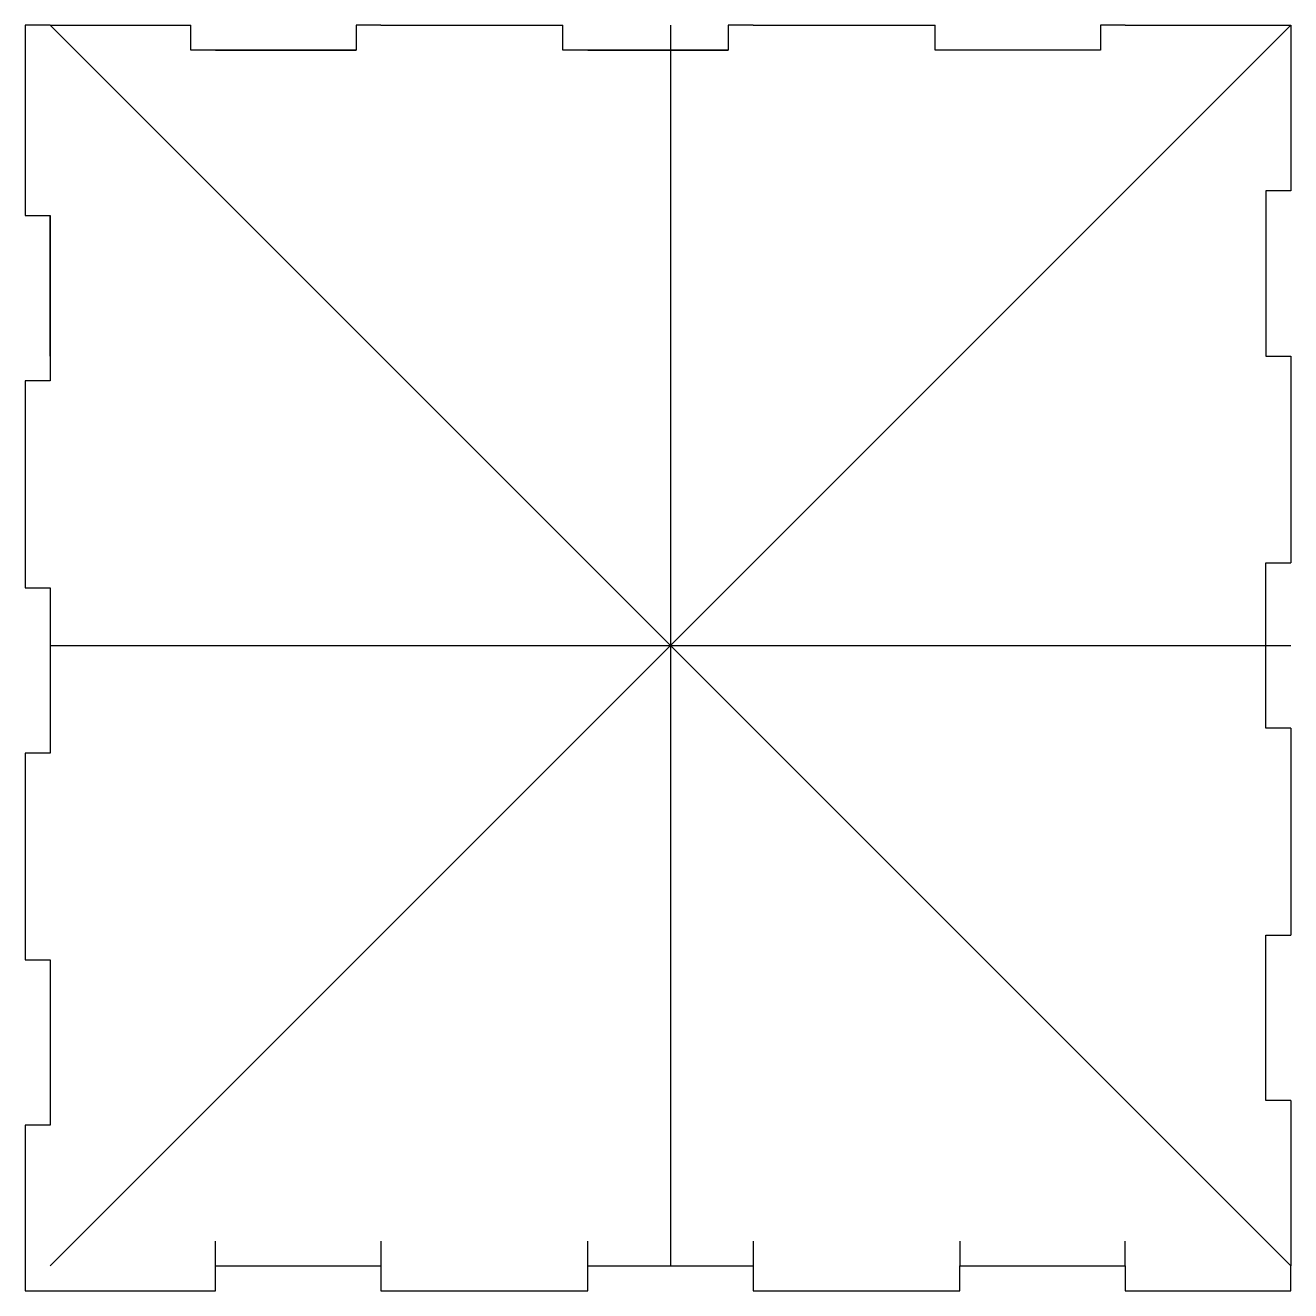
# Model space of a CAD drawing. Header units: millimetres. Extents: x -78 to 75, y -78 to 75.
import ezdxf

# ---------------------------------------------------------------- set-up
doc = ezdxf.new("R2010")
doc.units = ezdxf.units.MM
doc.layers.get('0').update_dxf_attribs({"linetype": 'CONTINUOUS'})

msp = doc.modelspace()

# ---------------------------------------------------------------- linework, layer by layer
for p, q in [((-75, -75), (75, 75)), ((-75, 75), (-58, 75)), ((-58, 72), (-58, 75)), ((-35, 75), (-38, 75)), ((-38, 75), (-38, 72)), ((-35, 75), (-13, 75)), ((-13, 72), (-13, 75)), ((0, 75), (0, -75)), ((10, 75), (7, 75)), ((7, 75), (7, 72)), ((10, 75), (32, 75)), ((32, 72), (32, 75)), ((55, 75), (52, 75)), ((52, 75), (52, 72)), ((55, 75), (75, 75)), ((75, 75), (75, 55)), ((-38, 72), (-58, 72)), ((-55, 72), (-38, 72)), ((7, 72), (-13, 72)), ((-10, 72), (7, 72)), ((52, 72), (32, 72)), ((52, 72), (35, 72)), ((75, 55), (72, 55)), ((72, 55), (72, 35)), ((-75, 35), (-75, 52)), ((72, 35), (75, 35)), ((75, 35), (75, 10)), ((72, -10), (72, 10)), ((72, 10), (75, 10)), ((-75, 7), (-75, -10)), ((-75, 0), (75, 0)), ((75, -10), (72, -10)), ((75, -10), (75, -35)), ((72, -55), (72, -35)), ((72, -35), (75, -35)), ((-75, -38), (-75, -55)), ((75, -55), (72, -55)), ((75, -55), (75, -75)), ((-55, -75), (-55, -72)), ((-35, -72), (-35, -75)), ((-10, -75), (-10, -72)), ((10, -72), (10, -75)), ((35, -72), (35, -75)), ((55, -75), (55, -72))]:
    msp.add_line(p, q)
msp.add_lwpolyline([(75, -75), (-75, 75), (-78, 75), (-78, 55), (-78, 52), (-75, 52), (-75, 32), (-78, 32), (-78, 10), (-78, 7), (-75, 7), (-75, -13), (-78, -13), (-78, -35), (-78, -38), (-75, -38), (-75, -58), (-78, -58), (-78, -78), (-75, -78), (-55, -78), (-55, -75), (-35, -75), (-35, -78), (-10, -78), (-10, -75), (10, -75), (10, -78), (35, -78), (35, -75), (55, -75), (55, -78), (75, -78)], close=True)

doc.saveas('drawing.dxf')
